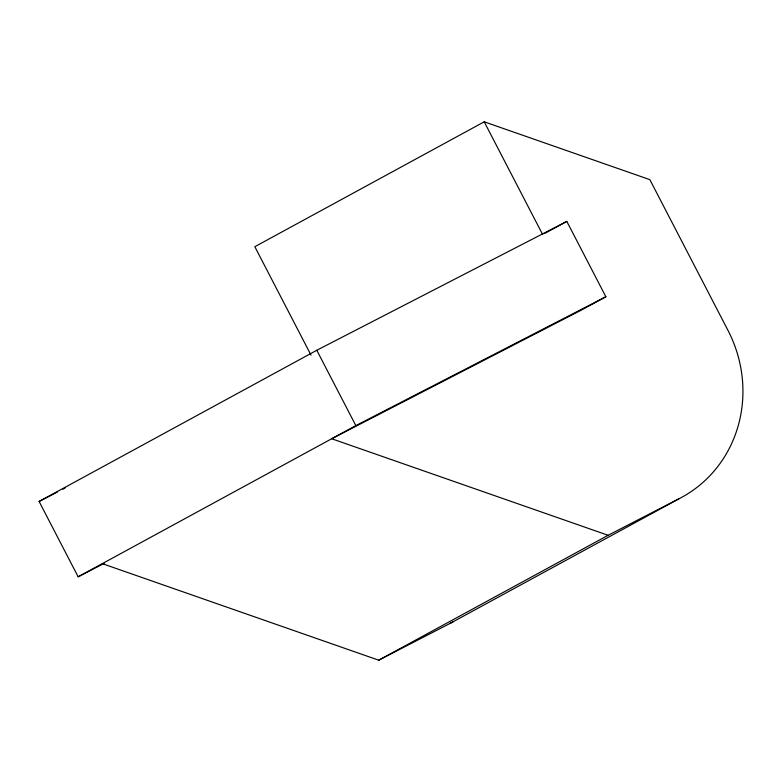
<?xml version="1.0" encoding="UTF-8"?>
<svg xmlns="http://www.w3.org/2000/svg" width="782" height="782" viewBox="0 0 782 782"><rect width="100%" height="100%" fill="white"/><g stroke="black" fill="none" stroke-linecap="round" stroke-linejoin="round"><path stroke-width="1.17" d="M102.305 563.646L378.713 660.194L450.09 623.41L679.48 498.505A127.29 120.428 61.4 0 0 727.954 330.336L649.852 179.655L484.214 121.806L254.824 246.711L311.021 355.136M104.133 563.411L78.151 576.793L39.1 501.458L316.788 350.268L566.813 221.414L605.864 296.759L581.71 309.907L331.695 438.751L608.113 535.289L679.48 498.505M544.761 233.417L566.813 221.414M78.151 576.793L355.839 425.603L605.864 296.759M378.713 660.194L608.113 535.289M39.1 501.458L57.497 491.976M62.912 489.19L65.072 488.066M484.214 121.806L542.659 234.561M316.788 350.268L355.839 425.603M453.267 621.71A127.29 120.428 61.4 0 1 450.09 623.41"/></g></svg>
